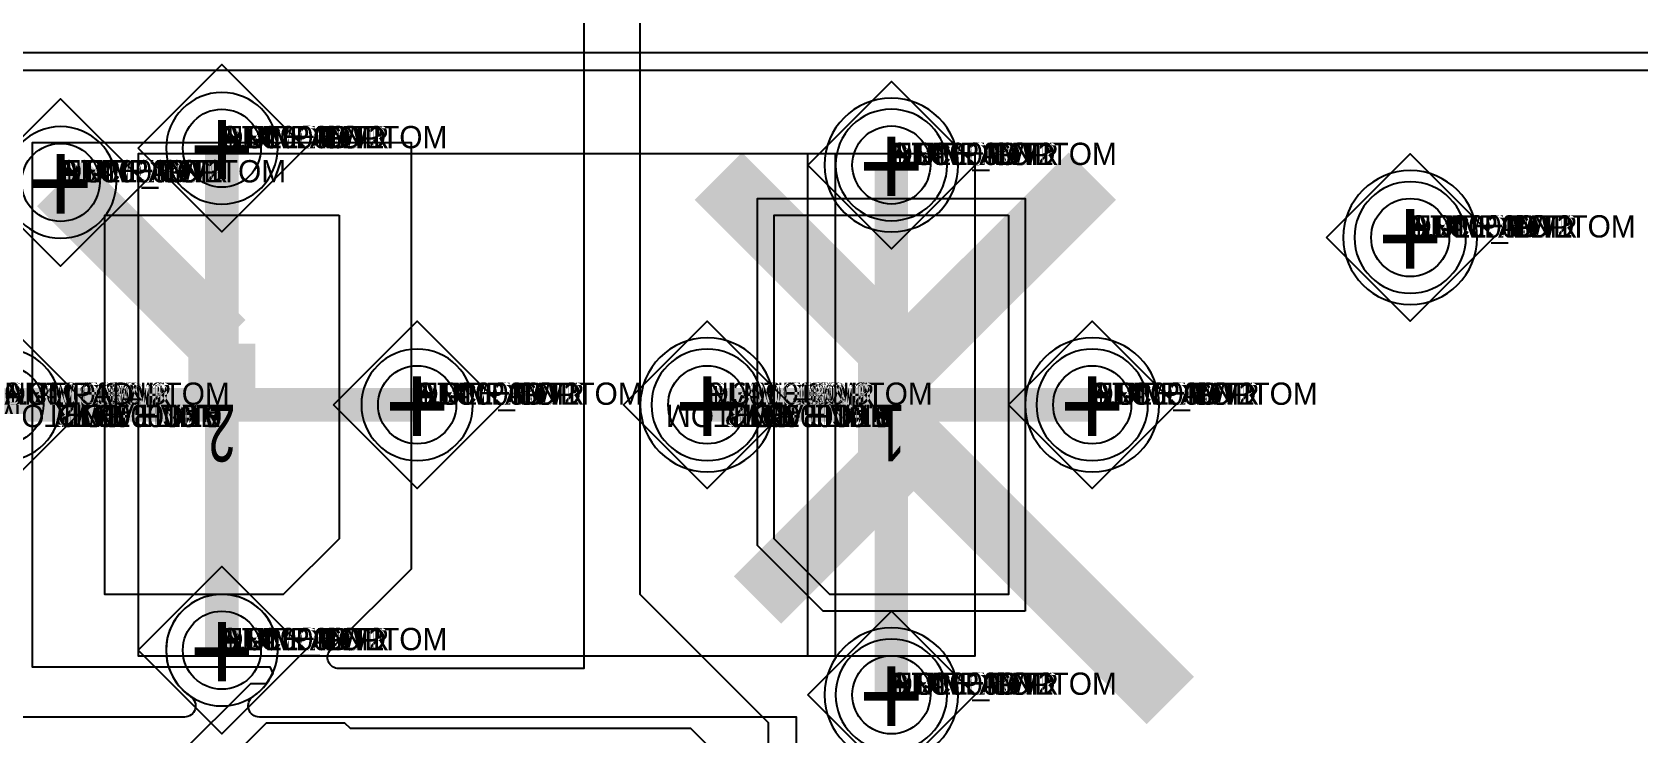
# Model space of a CAD drawing. Extents: x 0 to 323, y 0 to 320.
# Drawn here: x 126.45 to 140.85, y 102.05 to 108.34 of the extents above; entities that cross this region are included whole.
import ezdxf
from ezdxf.enums import TextEntityAlignment as Align

# ---------------------------------------------------------------- set-up
doc = ezdxf.new("R2010")
doc.units = 0
doc.header["$MEASUREMENT"] = 0
doc.layers.get('0').update_dxf_attribs({"linetype": 'CONTINUOUS'})
for name, color, linetype in [('CDN_FIGURES', 7, 'CONTINUOUS'), ('ETCH_BOTTOM', 7, 'CONTINUOUS'), ('ETCH_GND', 3, 'CONTINUOUS'), ('ETCH_INT1', 4, 'CONTINUOUS'), ('ETCH_INT2', 5, 'CONTINUOUS'), ('ETCH_PWR', 6, 'CONTINUOUS'), ('ETCH_TOP', 2, 'CONTINUOUS'), ('MANUFACTURING_NCLEGEND-1-6', 8, 'CONTINUOUS'), ('PACKAGE_GEOMETRY_ASSEMBLY_TOP', 11, 'CONTINUOUS'), ('PACKAGE_GEOMETRY_PIN_NUMBER', 9, 'CONTINUOUS')]:
    doc.layers.add(name, color=color, linetype=linetype)

# ---------------------------------------------------------------- blocks, each defined once
blk = doc.blocks.new('PAD_INFO')
for tag in ['SHAPE_TYPE', 'PAD_HEIGHT', 'PAD_LAYER', 'PAD_TYPE', 'PAD_WIDTH']:
    blk.add_attdef(tag, (0, 0), '', height=0.2)
at = {"flags": 2}
blk.add_attdef('CDN_TYPE', (0, 0), '', height=0.2, dxfattribs=at)
blk = doc.blocks.new('DRILL_INFO')
at = {"flags": 2}
blk.add_attdef('CDN_TYPE', (0, 0), '', height=0.2, dxfattribs=at)
for tag in ['FSHAPE', 'FCHAR', 'DRILL_HEIGHT', 'DIAMETER', 'PLATED', 'DRILL_WIDTH']:
    blk.add_attdef(tag, (0, 0), '', height=0.2)
blk = doc.blocks.new('VIA0700X0300')
at = {"layer": 'ETCH_BOTTOM'}
blk.add_circle((0, 0), 0.35, dxfattribs=at)
at = {"layer": 'ETCH_GND'}
blk.add_circle((0, 0), 0.35, dxfattribs=at)
at = {"layer": 'ETCH_INT1'}
blk.add_circle((0, 0), 0.35, dxfattribs=at)
at = {"layer": 'ETCH_INT2'}
blk.add_circle((0, 0), 0.35, dxfattribs=at)
at = {"layer": 'ETCH_PWR'}
blk.add_circle((0, 0), 0.35, dxfattribs=at)
at = {"layer": 'ETCH_TOP'}
blk.add_circle((0, 0), 0.35, dxfattribs=at)
ref = blk.add_blockref('PAD_INFO', (0, 0))
ref.add_attrib('PAD_LAYER', 'ETCH_TOP', (0, 0), dxfattribs={"height": 0.2})
ref.add_attrib('SHAPE_TYPE', 'NULL', (0, 0), dxfattribs={"height": 0.2})
ref.add_attrib('PAD_TYPE', 'ANTIPAD', (0, 0), dxfattribs={"height": 0.2})
ref.add_attrib('PAD_WIDTH', '0.000000', (0, 0), dxfattribs={"height": 0.2})
ref.add_attrib('PAD_HEIGHT', '0.000000', (0, 0), dxfattribs={"height": 0.2})
ref = blk.add_blockref('PAD_INFO', (0, 0))
ref.add_attrib('PAD_LAYER', 'ETCH_GND', (0, 0), dxfattribs={"height": 0.2})
ref.add_attrib('SHAPE_TYPE', 'NULL', (0, 0), dxfattribs={"height": 0.2})
ref.add_attrib('PAD_TYPE', 'ANTIPAD', (0, 0), dxfattribs={"height": 0.2})
ref.add_attrib('PAD_WIDTH', '0.000000', (0, 0), dxfattribs={"height": 0.2})
ref.add_attrib('PAD_HEIGHT', '0.000000', (0, 0), dxfattribs={"height": 0.2})
ref = blk.add_blockref('PAD_INFO', (0, 0))
ref.add_attrib('PAD_LAYER', 'ETCH_INT1', (0, 0), dxfattribs={"height": 0.2})
ref.add_attrib('SHAPE_TYPE', 'NULL', (0, 0), dxfattribs={"height": 0.2})
ref.add_attrib('PAD_TYPE', 'ANTIPAD', (0, 0), dxfattribs={"height": 0.2})
ref.add_attrib('PAD_WIDTH', '0.000000', (0, 0), dxfattribs={"height": 0.2})
ref.add_attrib('PAD_HEIGHT', '0.000000', (0, 0), dxfattribs={"height": 0.2})
ref = blk.add_blockref('PAD_INFO', (0, 0))
ref.add_attrib('PAD_LAYER', 'ETCH_INT2', (0, 0), dxfattribs={"height": 0.2})
ref.add_attrib('SHAPE_TYPE', 'NULL', (0, 0), dxfattribs={"height": 0.2})
ref.add_attrib('PAD_TYPE', 'ANTIPAD', (0, 0), dxfattribs={"height": 0.2})
ref.add_attrib('PAD_WIDTH', '0.000000', (0, 0), dxfattribs={"height": 0.2})
ref.add_attrib('PAD_HEIGHT', '0.000000', (0, 0), dxfattribs={"height": 0.2})
ref = blk.add_blockref('PAD_INFO', (0, 0))
ref.add_attrib('PAD_LAYER', 'ETCH_PWR', (0, 0), dxfattribs={"height": 0.2})
ref.add_attrib('SHAPE_TYPE', 'NULL', (0, 0), dxfattribs={"height": 0.2})
ref.add_attrib('PAD_TYPE', 'ANTIPAD', (0, 0), dxfattribs={"height": 0.2})
ref.add_attrib('PAD_WIDTH', '0.000000', (0, 0), dxfattribs={"height": 0.2})
ref.add_attrib('PAD_HEIGHT', '0.000000', (0, 0), dxfattribs={"height": 0.2})
ref = blk.add_blockref('PAD_INFO', (0, 0))
ref.add_attrib('PAD_LAYER', 'ETCH_BOTTOM', (0, 0), dxfattribs={"height": 0.2})
ref.add_attrib('SHAPE_TYPE', 'NULL', (0, 0), dxfattribs={"height": 0.2})
ref.add_attrib('PAD_TYPE', 'ANTIPAD', (0, 0), dxfattribs={"height": 0.2})
ref.add_attrib('PAD_WIDTH', '0.000000', (0, 0), dxfattribs={"height": 0.2})
ref.add_attrib('PAD_HEIGHT', '0.000000', (0, 0), dxfattribs={"height": 0.2})
ref = blk.add_blockref('PAD_INFO', (0, 0))
ref.add_attrib('PAD_LAYER', 'ETCH_TOP', (0, 0), dxfattribs={"height": 0.2})
ref.add_attrib('SHAPE_TYPE', 'NULL', (0, 0), dxfattribs={"height": 0.2})
ref.add_attrib('PAD_TYPE', 'THERMAL', (0, 0), dxfattribs={"height": 0.2})
ref.add_attrib('PAD_WIDTH', '0.000000', (0, 0), dxfattribs={"height": 0.2})
ref.add_attrib('PAD_HEIGHT', '0.000000', (0, 0), dxfattribs={"height": 0.2})
ref = blk.add_blockref('PAD_INFO', (0, 0))
ref.add_attrib('PAD_LAYER', 'ETCH_GND', (0, 0), dxfattribs={"height": 0.2})
ref.add_attrib('SHAPE_TYPE', 'NULL', (0, 0), dxfattribs={"height": 0.2})
ref.add_attrib('PAD_TYPE', 'THERMAL', (0, 0), dxfattribs={"height": 0.2})
ref.add_attrib('PAD_WIDTH', '0.000000', (0, 0), dxfattribs={"height": 0.2})
ref.add_attrib('PAD_HEIGHT', '0.000000', (0, 0), dxfattribs={"height": 0.2})
ref = blk.add_blockref('PAD_INFO', (0, 0))
ref.add_attrib('PAD_LAYER', 'ETCH_INT1', (0, 0), dxfattribs={"height": 0.2})
ref.add_attrib('SHAPE_TYPE', 'NULL', (0, 0), dxfattribs={"height": 0.2})
ref.add_attrib('PAD_TYPE', 'THERMAL', (0, 0), dxfattribs={"height": 0.2})
ref.add_attrib('PAD_WIDTH', '0.000000', (0, 0), dxfattribs={"height": 0.2})
ref.add_attrib('PAD_HEIGHT', '0.000000', (0, 0), dxfattribs={"height": 0.2})
ref = blk.add_blockref('PAD_INFO', (0, 0))
ref.add_attrib('PAD_LAYER', 'ETCH_INT2', (0, 0), dxfattribs={"height": 0.2})
ref.add_attrib('SHAPE_TYPE', 'NULL', (0, 0), dxfattribs={"height": 0.2})
ref.add_attrib('PAD_TYPE', 'THERMAL', (0, 0), dxfattribs={"height": 0.2})
ref.add_attrib('PAD_WIDTH', '0.000000', (0, 0), dxfattribs={"height": 0.2})
ref.add_attrib('PAD_HEIGHT', '0.000000', (0, 0), dxfattribs={"height": 0.2})
ref = blk.add_blockref('PAD_INFO', (0, 0))
ref.add_attrib('PAD_LAYER', 'ETCH_PWR', (0, 0), dxfattribs={"height": 0.2})
ref.add_attrib('SHAPE_TYPE', 'NULL', (0, 0), dxfattribs={"height": 0.2})
ref.add_attrib('PAD_TYPE', 'THERMAL', (0, 0), dxfattribs={"height": 0.2})
ref.add_attrib('PAD_WIDTH', '0.000000', (0, 0), dxfattribs={"height": 0.2})
ref.add_attrib('PAD_HEIGHT', '0.000000', (0, 0), dxfattribs={"height": 0.2})
ref = blk.add_blockref('PAD_INFO', (0, 0))
ref.add_attrib('PAD_LAYER', 'ETCH_BOTTOM', (0, 0), dxfattribs={"height": 0.2})
ref.add_attrib('SHAPE_TYPE', 'NULL', (0, 0), dxfattribs={"height": 0.2})
ref.add_attrib('PAD_TYPE', 'THERMAL', (0, 0), dxfattribs={"height": 0.2})
ref.add_attrib('PAD_WIDTH', '0.000000', (0, 0), dxfattribs={"height": 0.2})
ref.add_attrib('PAD_HEIGHT', '0.000000', (0, 0), dxfattribs={"height": 0.2})
ref = blk.add_blockref('PAD_INFO', (0, 0))
ref.add_attrib('PAD_LAYER', 'ETCH_TOP', (0, 0), dxfattribs={"height": 0.2})
ref.add_attrib('SHAPE_TYPE', 'CIRCLE', (0, 0), dxfattribs={"height": 0.2})
ref.add_attrib('PAD_TYPE', 'REGULAR', (0, 0), dxfattribs={"height": 0.2})
ref.add_attrib('PAD_WIDTH', '0.700000', (0, 0), dxfattribs={"height": 0.2})
ref.add_attrib('PAD_HEIGHT', '0.700000', (0, 0), dxfattribs={"height": 0.2})
ref = blk.add_blockref('PAD_INFO', (0, 0))
ref.add_attrib('PAD_LAYER', 'ETCH_GND', (0, 0), dxfattribs={"height": 0.2})
ref.add_attrib('SHAPE_TYPE', 'CIRCLE', (0, 0), dxfattribs={"height": 0.2})
ref.add_attrib('PAD_TYPE', 'REGULAR', (0, 0), dxfattribs={"height": 0.2})
ref.add_attrib('PAD_WIDTH', '0.700000', (0, 0), dxfattribs={"height": 0.2})
ref.add_attrib('PAD_HEIGHT', '0.700000', (0, 0), dxfattribs={"height": 0.2})
ref = blk.add_blockref('PAD_INFO', (0, 0))
ref.add_attrib('PAD_LAYER', 'ETCH_INT1', (0, 0), dxfattribs={"height": 0.2})
ref.add_attrib('SHAPE_TYPE', 'CIRCLE', (0, 0), dxfattribs={"height": 0.2})
ref.add_attrib('PAD_TYPE', 'REGULAR', (0, 0), dxfattribs={"height": 0.2})
ref.add_attrib('PAD_WIDTH', '0.700000', (0, 0), dxfattribs={"height": 0.2})
ref.add_attrib('PAD_HEIGHT', '0.700000', (0, 0), dxfattribs={"height": 0.2})
ref = blk.add_blockref('PAD_INFO', (0, 0))
ref.add_attrib('PAD_LAYER', 'ETCH_INT2', (0, 0), dxfattribs={"height": 0.2})
ref.add_attrib('SHAPE_TYPE', 'CIRCLE', (0, 0), dxfattribs={"height": 0.2})
ref.add_attrib('PAD_TYPE', 'REGULAR', (0, 0), dxfattribs={"height": 0.2})
ref.add_attrib('PAD_WIDTH', '0.700000', (0, 0), dxfattribs={"height": 0.2})
ref.add_attrib('PAD_HEIGHT', '0.700000', (0, 0), dxfattribs={"height": 0.2})
ref = blk.add_blockref('PAD_INFO', (0, 0))
ref.add_attrib('PAD_LAYER', 'ETCH_PWR', (0, 0), dxfattribs={"height": 0.2})
ref.add_attrib('SHAPE_TYPE', 'CIRCLE', (0, 0), dxfattribs={"height": 0.2})
ref.add_attrib('PAD_TYPE', 'REGULAR', (0, 0), dxfattribs={"height": 0.2})
ref.add_attrib('PAD_WIDTH', '0.700000', (0, 0), dxfattribs={"height": 0.2})
ref.add_attrib('PAD_HEIGHT', '0.700000', (0, 0), dxfattribs={"height": 0.2})
ref = blk.add_blockref('PAD_INFO', (0, 0))
ref.add_attrib('PAD_LAYER', 'ETCH_BOTTOM', (0, 0), dxfattribs={"height": 0.2})
ref.add_attrib('SHAPE_TYPE', 'CIRCLE', (0, 0), dxfattribs={"height": 0.2})
ref.add_attrib('PAD_TYPE', 'REGULAR', (0, 0), dxfattribs={"height": 0.2})
ref.add_attrib('PAD_WIDTH', '0.700000', (0, 0), dxfattribs={"height": 0.2})
ref.add_attrib('PAD_HEIGHT', '0.700000', (0, 0), dxfattribs={"height": 0.2})
ref = blk.add_blockref('DRILL_INFO', (0, 0))
ref.add_attrib('DIAMETER', '0.300000', (0, 0), dxfattribs={"height": 0.2})
ref.add_attrib('PLATED', 'PLATED', (0, 0), dxfattribs={"height": 0.2})
ref.add_attrib('FSHAPE', 'DIAMOND', (0, 0), dxfattribs={"height": 0.2})
ref.add_attrib('FCHAR', '+', (0, 0), dxfattribs={"height": 0.2})
ref.add_attrib('DRILL_WIDTH', '1.500000', (0, 0), dxfattribs={"height": 0.2})
ref.add_attrib('DRILL_HEIGHT', '1.500000', (0, 0), dxfattribs={"height": 0.2})
for tag in ['CDN_TYPE', 'PIN']:
    blk.add_attdef(tag, (0, 0), '', height=0.2)
at = {"flags": 2}
for tag in ['PSTKNAME', 'BBV']:
    blk.add_attdef(tag, (0, 0), '', height=0.2, dxfattribs=at)
blk = doc.blocks.new('FIGURE_DIAMOND')
at = {"layer": 'CDN_FIGURES'}
blk.add_lwpolyline([(-0.5, 0), (0, 0.5), (0.5, 0), (0, -0.5)], close=True, dxfattribs=at)
blk = doc.blocks.new('RC2100X3400TS_C1')
at = {"layer": 'ETCH_TOP'}
blk.add_lwpolyline([(-1.05, -1.7), (-1.05, 1.2), (-0.55, 1.7), (1.05, 1.7), (1.05, -1.7)], close=True, dxfattribs=at)
ref = blk.add_blockref('PAD_INFO', (0, 0))
ref.add_attrib('PAD_LAYER', 'ETCH_TOP', (0, 0), dxfattribs={"height": 0.2})
ref.add_attrib('SHAPE_TYPE', 'NULL', (0, 0), dxfattribs={"height": 0.2})
ref.add_attrib('PAD_TYPE', 'ANTIPAD', (0, 0), dxfattribs={"height": 0.2})
ref.add_attrib('PAD_WIDTH', '0.000000', (0, 0), dxfattribs={"height": 0.2})
ref.add_attrib('PAD_HEIGHT', '0.000000', (0, 0), dxfattribs={"height": 0.2})
ref = blk.add_blockref('PAD_INFO', (0, 0))
ref.add_attrib('PAD_LAYER', 'ETCH_GND', (0, 0), dxfattribs={"height": 0.2})
ref.add_attrib('SHAPE_TYPE', 'NULL', (0, 0), dxfattribs={"height": 0.2})
ref.add_attrib('PAD_TYPE', 'ANTIPAD', (0, 0), dxfattribs={"height": 0.2})
ref.add_attrib('PAD_WIDTH', '0.000000', (0, 0), dxfattribs={"height": 0.2})
ref.add_attrib('PAD_HEIGHT', '0.000000', (0, 0), dxfattribs={"height": 0.2})
ref = blk.add_blockref('PAD_INFO', (0, 0))
ref.add_attrib('PAD_LAYER', 'ETCH_INT1', (0, 0), dxfattribs={"height": 0.2})
ref.add_attrib('SHAPE_TYPE', 'NULL', (0, 0), dxfattribs={"height": 0.2})
ref.add_attrib('PAD_TYPE', 'ANTIPAD', (0, 0), dxfattribs={"height": 0.2})
ref.add_attrib('PAD_WIDTH', '0.000000', (0, 0), dxfattribs={"height": 0.2})
ref.add_attrib('PAD_HEIGHT', '0.000000', (0, 0), dxfattribs={"height": 0.2})
ref = blk.add_blockref('PAD_INFO', (0, 0))
ref.add_attrib('PAD_LAYER', 'ETCH_INT2', (0, 0), dxfattribs={"height": 0.2})
ref.add_attrib('SHAPE_TYPE', 'NULL', (0, 0), dxfattribs={"height": 0.2})
ref.add_attrib('PAD_TYPE', 'ANTIPAD', (0, 0), dxfattribs={"height": 0.2})
ref.add_attrib('PAD_WIDTH', '0.000000', (0, 0), dxfattribs={"height": 0.2})
ref.add_attrib('PAD_HEIGHT', '0.000000', (0, 0), dxfattribs={"height": 0.2})
ref = blk.add_blockref('PAD_INFO', (0, 0))
ref.add_attrib('PAD_LAYER', 'ETCH_PWR', (0, 0), dxfattribs={"height": 0.2})
ref.add_attrib('SHAPE_TYPE', 'NULL', (0, 0), dxfattribs={"height": 0.2})
ref.add_attrib('PAD_TYPE', 'ANTIPAD', (0, 0), dxfattribs={"height": 0.2})
ref.add_attrib('PAD_WIDTH', '0.000000', (0, 0), dxfattribs={"height": 0.2})
ref.add_attrib('PAD_HEIGHT', '0.000000', (0, 0), dxfattribs={"height": 0.2})
ref = blk.add_blockref('PAD_INFO', (0, 0))
ref.add_attrib('PAD_LAYER', 'ETCH_BOTTOM', (0, 0), dxfattribs={"height": 0.2})
ref.add_attrib('SHAPE_TYPE', 'NULL', (0, 0), dxfattribs={"height": 0.2})
ref.add_attrib('PAD_TYPE', 'ANTIPAD', (0, 0), dxfattribs={"height": 0.2})
ref.add_attrib('PAD_WIDTH', '0.000000', (0, 0), dxfattribs={"height": 0.2})
ref.add_attrib('PAD_HEIGHT', '0.000000', (0, 0), dxfattribs={"height": 0.2})
ref = blk.add_blockref('PAD_INFO', (0, 0))
ref.add_attrib('PAD_LAYER', 'ETCH_TOP', (0, 0), dxfattribs={"height": 0.2})
ref.add_attrib('SHAPE_TYPE', 'NULL', (0, 0), dxfattribs={"height": 0.2})
ref.add_attrib('PAD_TYPE', 'THERMAL', (0, 0), dxfattribs={"height": 0.2})
ref.add_attrib('PAD_WIDTH', '0.000000', (0, 0), dxfattribs={"height": 0.2})
ref.add_attrib('PAD_HEIGHT', '0.000000', (0, 0), dxfattribs={"height": 0.2})
ref = blk.add_blockref('PAD_INFO', (0, 0))
ref.add_attrib('PAD_LAYER', 'ETCH_GND', (0, 0), dxfattribs={"height": 0.2})
ref.add_attrib('SHAPE_TYPE', 'NULL', (0, 0), dxfattribs={"height": 0.2})
ref.add_attrib('PAD_TYPE', 'THERMAL', (0, 0), dxfattribs={"height": 0.2})
ref.add_attrib('PAD_WIDTH', '0.000000', (0, 0), dxfattribs={"height": 0.2})
ref.add_attrib('PAD_HEIGHT', '0.000000', (0, 0), dxfattribs={"height": 0.2})
ref = blk.add_blockref('PAD_INFO', (0, 0))
ref.add_attrib('PAD_LAYER', 'ETCH_INT1', (0, 0), dxfattribs={"height": 0.2})
ref.add_attrib('SHAPE_TYPE', 'NULL', (0, 0), dxfattribs={"height": 0.2})
ref.add_attrib('PAD_TYPE', 'THERMAL', (0, 0), dxfattribs={"height": 0.2})
ref.add_attrib('PAD_WIDTH', '0.000000', (0, 0), dxfattribs={"height": 0.2})
ref.add_attrib('PAD_HEIGHT', '0.000000', (0, 0), dxfattribs={"height": 0.2})
ref = blk.add_blockref('PAD_INFO', (0, 0))
ref.add_attrib('PAD_LAYER', 'ETCH_INT2', (0, 0), dxfattribs={"height": 0.2})
ref.add_attrib('SHAPE_TYPE', 'NULL', (0, 0), dxfattribs={"height": 0.2})
ref.add_attrib('PAD_TYPE', 'THERMAL', (0, 0), dxfattribs={"height": 0.2})
ref.add_attrib('PAD_WIDTH', '0.000000', (0, 0), dxfattribs={"height": 0.2})
ref.add_attrib('PAD_HEIGHT', '0.000000', (0, 0), dxfattribs={"height": 0.2})
ref = blk.add_blockref('PAD_INFO', (0, 0))
ref.add_attrib('PAD_LAYER', 'ETCH_PWR', (0, 0), dxfattribs={"height": 0.2})
ref.add_attrib('SHAPE_TYPE', 'NULL', (0, 0), dxfattribs={"height": 0.2})
ref.add_attrib('PAD_TYPE', 'THERMAL', (0, 0), dxfattribs={"height": 0.2})
ref.add_attrib('PAD_WIDTH', '0.000000', (0, 0), dxfattribs={"height": 0.2})
ref.add_attrib('PAD_HEIGHT', '0.000000', (0, 0), dxfattribs={"height": 0.2})
ref = blk.add_blockref('PAD_INFO', (0, 0))
ref.add_attrib('PAD_LAYER', 'ETCH_BOTTOM', (0, 0), dxfattribs={"height": 0.2})
ref.add_attrib('SHAPE_TYPE', 'NULL', (0, 0), dxfattribs={"height": 0.2})
ref.add_attrib('PAD_TYPE', 'THERMAL', (0, 0), dxfattribs={"height": 0.2})
ref.add_attrib('PAD_WIDTH', '0.000000', (0, 0), dxfattribs={"height": 0.2})
ref.add_attrib('PAD_HEIGHT', '0.000000', (0, 0), dxfattribs={"height": 0.2})
ref = blk.add_blockref('PAD_INFO', (0, 0))
ref.add_attrib('PAD_LAYER', 'ETCH_TOP', (0, 0), dxfattribs={"height": 0.2})
ref.add_attrib('SHAPE_TYPE', 'SHAPE', (0, 0), dxfattribs={"height": 0.2})
ref.add_attrib('PAD_TYPE', 'REGULAR', (0, 0), dxfattribs={"height": 0.2})
ref.add_attrib('PAD_WIDTH', '2.100000', (0, 0), dxfattribs={"height": 0.2})
ref.add_attrib('PAD_HEIGHT', '3.400000', (0, 0), dxfattribs={"height": 0.2})
ref = blk.add_blockref('PAD_INFO', (0, 0))
ref.add_attrib('PAD_LAYER', 'ETCH_GND', (0, 0), dxfattribs={"height": 0.2})
ref.add_attrib('SHAPE_TYPE', 'NULL', (0, 0), dxfattribs={"height": 0.2})
ref.add_attrib('PAD_TYPE', 'REGULAR', (0, 0), dxfattribs={"height": 0.2})
ref.add_attrib('PAD_WIDTH', '0.000000', (0, 0), dxfattribs={"height": 0.2})
ref.add_attrib('PAD_HEIGHT', '0.000000', (0, 0), dxfattribs={"height": 0.2})
ref = blk.add_blockref('PAD_INFO', (0, 0))
ref.add_attrib('PAD_LAYER', 'ETCH_INT1', (0, 0), dxfattribs={"height": 0.2})
ref.add_attrib('SHAPE_TYPE', 'NULL', (0, 0), dxfattribs={"height": 0.2})
ref.add_attrib('PAD_TYPE', 'REGULAR', (0, 0), dxfattribs={"height": 0.2})
ref.add_attrib('PAD_WIDTH', '0.000000', (0, 0), dxfattribs={"height": 0.2})
ref.add_attrib('PAD_HEIGHT', '0.000000', (0, 0), dxfattribs={"height": 0.2})
ref = blk.add_blockref('PAD_INFO', (0, 0))
ref.add_attrib('PAD_LAYER', 'ETCH_INT2', (0, 0), dxfattribs={"height": 0.2})
ref.add_attrib('SHAPE_TYPE', 'NULL', (0, 0), dxfattribs={"height": 0.2})
ref.add_attrib('PAD_TYPE', 'REGULAR', (0, 0), dxfattribs={"height": 0.2})
ref.add_attrib('PAD_WIDTH', '0.000000', (0, 0), dxfattribs={"height": 0.2})
ref.add_attrib('PAD_HEIGHT', '0.000000', (0, 0), dxfattribs={"height": 0.2})
ref = blk.add_blockref('PAD_INFO', (0, 0))
ref.add_attrib('PAD_LAYER', 'ETCH_PWR', (0, 0), dxfattribs={"height": 0.2})
ref.add_attrib('SHAPE_TYPE', 'NULL', (0, 0), dxfattribs={"height": 0.2})
ref.add_attrib('PAD_TYPE', 'REGULAR', (0, 0), dxfattribs={"height": 0.2})
ref.add_attrib('PAD_WIDTH', '0.000000', (0, 0), dxfattribs={"height": 0.2})
ref.add_attrib('PAD_HEIGHT', '0.000000', (0, 0), dxfattribs={"height": 0.2})
ref = blk.add_blockref('PAD_INFO', (0, 0))
ref.add_attrib('PAD_LAYER', 'ETCH_BOTTOM', (0, 0), dxfattribs={"height": 0.2})
ref.add_attrib('SHAPE_TYPE', 'NULL', (0, 0), dxfattribs={"height": 0.2})
ref.add_attrib('PAD_TYPE', 'REGULAR', (0, 0), dxfattribs={"height": 0.2})
ref.add_attrib('PAD_WIDTH', '0.000000', (0, 0), dxfattribs={"height": 0.2})
ref.add_attrib('PAD_HEIGHT', '0.000000', (0, 0), dxfattribs={"height": 0.2})
ref = blk.add_blockref('DRILL_INFO', (0, 0))
ref.add_attrib('DIAMETER', '0.000000', (0, 0), dxfattribs={"height": 0.2})
ref.add_attrib('PLATED', 'PLATED', (0, 0), dxfattribs={"height": 0.2})
ref.add_attrib('FSHAPE', 'NULL', (0, 0), dxfattribs={"height": 0.2})
ref.add_attrib('DRILL_WIDTH', '0.000000', (0, 0), dxfattribs={"height": 0.2})
ref.add_attrib('DRILL_HEIGHT', '0.000000', (0, 0), dxfattribs={"height": 0.2})
for tag in ['CDN_TYPE', 'PIN']:
    blk.add_attdef(tag, (0, 0), '', height=0.2)
at = {"flags": 2}
for tag in ['PSTKNAME', 'BBV']:
    blk.add_attdef(tag, (0, 0), '', height=0.2, dxfattribs=at)
blk = doc.blocks.new('RC2100X3400TS_C')
at = {"layer": 'ETCH_TOP'}
blk.add_lwpolyline([(-1.05, -1.7), (-1.05, 1.7), (0.55, 1.7), (1.05, 1.2), (1.05, -1.7)], close=True, dxfattribs=at)
ref = blk.add_blockref('PAD_INFO', (0, 0))
ref.add_attrib('PAD_LAYER', 'ETCH_TOP', (0, 0), dxfattribs={"height": 0.2})
ref.add_attrib('SHAPE_TYPE', 'NULL', (0, 0), dxfattribs={"height": 0.2})
ref.add_attrib('PAD_TYPE', 'ANTIPAD', (0, 0), dxfattribs={"height": 0.2})
ref.add_attrib('PAD_WIDTH', '0.000000', (0, 0), dxfattribs={"height": 0.2})
ref.add_attrib('PAD_HEIGHT', '0.000000', (0, 0), dxfattribs={"height": 0.2})
ref = blk.add_blockref('PAD_INFO', (0, 0))
ref.add_attrib('PAD_LAYER', 'ETCH_GND', (0, 0), dxfattribs={"height": 0.2})
ref.add_attrib('SHAPE_TYPE', 'NULL', (0, 0), dxfattribs={"height": 0.2})
ref.add_attrib('PAD_TYPE', 'ANTIPAD', (0, 0), dxfattribs={"height": 0.2})
ref.add_attrib('PAD_WIDTH', '0.000000', (0, 0), dxfattribs={"height": 0.2})
ref.add_attrib('PAD_HEIGHT', '0.000000', (0, 0), dxfattribs={"height": 0.2})
ref = blk.add_blockref('PAD_INFO', (0, 0))
ref.add_attrib('PAD_LAYER', 'ETCH_INT1', (0, 0), dxfattribs={"height": 0.2})
ref.add_attrib('SHAPE_TYPE', 'NULL', (0, 0), dxfattribs={"height": 0.2})
ref.add_attrib('PAD_TYPE', 'ANTIPAD', (0, 0), dxfattribs={"height": 0.2})
ref.add_attrib('PAD_WIDTH', '0.000000', (0, 0), dxfattribs={"height": 0.2})
ref.add_attrib('PAD_HEIGHT', '0.000000', (0, 0), dxfattribs={"height": 0.2})
ref = blk.add_blockref('PAD_INFO', (0, 0))
ref.add_attrib('PAD_LAYER', 'ETCH_INT2', (0, 0), dxfattribs={"height": 0.2})
ref.add_attrib('SHAPE_TYPE', 'NULL', (0, 0), dxfattribs={"height": 0.2})
ref.add_attrib('PAD_TYPE', 'ANTIPAD', (0, 0), dxfattribs={"height": 0.2})
ref.add_attrib('PAD_WIDTH', '0.000000', (0, 0), dxfattribs={"height": 0.2})
ref.add_attrib('PAD_HEIGHT', '0.000000', (0, 0), dxfattribs={"height": 0.2})
ref = blk.add_blockref('PAD_INFO', (0, 0))
ref.add_attrib('PAD_LAYER', 'ETCH_PWR', (0, 0), dxfattribs={"height": 0.2})
ref.add_attrib('SHAPE_TYPE', 'NULL', (0, 0), dxfattribs={"height": 0.2})
ref.add_attrib('PAD_TYPE', 'ANTIPAD', (0, 0), dxfattribs={"height": 0.2})
ref.add_attrib('PAD_WIDTH', '0.000000', (0, 0), dxfattribs={"height": 0.2})
ref.add_attrib('PAD_HEIGHT', '0.000000', (0, 0), dxfattribs={"height": 0.2})
ref = blk.add_blockref('PAD_INFO', (0, 0))
ref.add_attrib('PAD_LAYER', 'ETCH_BOTTOM', (0, 0), dxfattribs={"height": 0.2})
ref.add_attrib('SHAPE_TYPE', 'NULL', (0, 0), dxfattribs={"height": 0.2})
ref.add_attrib('PAD_TYPE', 'ANTIPAD', (0, 0), dxfattribs={"height": 0.2})
ref.add_attrib('PAD_WIDTH', '0.000000', (0, 0), dxfattribs={"height": 0.2})
ref.add_attrib('PAD_HEIGHT', '0.000000', (0, 0), dxfattribs={"height": 0.2})
ref = blk.add_blockref('PAD_INFO', (0, 0))
ref.add_attrib('PAD_LAYER', 'ETCH_TOP', (0, 0), dxfattribs={"height": 0.2})
ref.add_attrib('SHAPE_TYPE', 'NULL', (0, 0), dxfattribs={"height": 0.2})
ref.add_attrib('PAD_TYPE', 'THERMAL', (0, 0), dxfattribs={"height": 0.2})
ref.add_attrib('PAD_WIDTH', '0.000000', (0, 0), dxfattribs={"height": 0.2})
ref.add_attrib('PAD_HEIGHT', '0.000000', (0, 0), dxfattribs={"height": 0.2})
ref = blk.add_blockref('PAD_INFO', (0, 0))
ref.add_attrib('PAD_LAYER', 'ETCH_GND', (0, 0), dxfattribs={"height": 0.2})
ref.add_attrib('SHAPE_TYPE', 'NULL', (0, 0), dxfattribs={"height": 0.2})
ref.add_attrib('PAD_TYPE', 'THERMAL', (0, 0), dxfattribs={"height": 0.2})
ref.add_attrib('PAD_WIDTH', '0.000000', (0, 0), dxfattribs={"height": 0.2})
ref.add_attrib('PAD_HEIGHT', '0.000000', (0, 0), dxfattribs={"height": 0.2})
ref = blk.add_blockref('PAD_INFO', (0, 0))
ref.add_attrib('PAD_LAYER', 'ETCH_INT1', (0, 0), dxfattribs={"height": 0.2})
ref.add_attrib('SHAPE_TYPE', 'NULL', (0, 0), dxfattribs={"height": 0.2})
ref.add_attrib('PAD_TYPE', 'THERMAL', (0, 0), dxfattribs={"height": 0.2})
ref.add_attrib('PAD_WIDTH', '0.000000', (0, 0), dxfattribs={"height": 0.2})
ref.add_attrib('PAD_HEIGHT', '0.000000', (0, 0), dxfattribs={"height": 0.2})
ref = blk.add_blockref('PAD_INFO', (0, 0))
ref.add_attrib('PAD_LAYER', 'ETCH_INT2', (0, 0), dxfattribs={"height": 0.2})
ref.add_attrib('SHAPE_TYPE', 'NULL', (0, 0), dxfattribs={"height": 0.2})
ref.add_attrib('PAD_TYPE', 'THERMAL', (0, 0), dxfattribs={"height": 0.2})
ref.add_attrib('PAD_WIDTH', '0.000000', (0, 0), dxfattribs={"height": 0.2})
ref.add_attrib('PAD_HEIGHT', '0.000000', (0, 0), dxfattribs={"height": 0.2})
ref = blk.add_blockref('PAD_INFO', (0, 0))
ref.add_attrib('PAD_LAYER', 'ETCH_PWR', (0, 0), dxfattribs={"height": 0.2})
ref.add_attrib('SHAPE_TYPE', 'NULL', (0, 0), dxfattribs={"height": 0.2})
ref.add_attrib('PAD_TYPE', 'THERMAL', (0, 0), dxfattribs={"height": 0.2})
ref.add_attrib('PAD_WIDTH', '0.000000', (0, 0), dxfattribs={"height": 0.2})
ref.add_attrib('PAD_HEIGHT', '0.000000', (0, 0), dxfattribs={"height": 0.2})
ref = blk.add_blockref('PAD_INFO', (0, 0))
ref.add_attrib('PAD_LAYER', 'ETCH_BOTTOM', (0, 0), dxfattribs={"height": 0.2})
ref.add_attrib('SHAPE_TYPE', 'NULL', (0, 0), dxfattribs={"height": 0.2})
ref.add_attrib('PAD_TYPE', 'THERMAL', (0, 0), dxfattribs={"height": 0.2})
ref.add_attrib('PAD_WIDTH', '0.000000', (0, 0), dxfattribs={"height": 0.2})
ref.add_attrib('PAD_HEIGHT', '0.000000', (0, 0), dxfattribs={"height": 0.2})
ref = blk.add_blockref('PAD_INFO', (0, 0))
ref.add_attrib('PAD_LAYER', 'ETCH_TOP', (0, 0), dxfattribs={"height": 0.2})
ref.add_attrib('SHAPE_TYPE', 'SHAPE', (0, 0), dxfattribs={"height": 0.2})
ref.add_attrib('PAD_TYPE', 'REGULAR', (0, 0), dxfattribs={"height": 0.2})
ref.add_attrib('PAD_WIDTH', '2.100000', (0, 0), dxfattribs={"height": 0.2})
ref.add_attrib('PAD_HEIGHT', '3.400000', (0, 0), dxfattribs={"height": 0.2})
ref = blk.add_blockref('PAD_INFO', (0, 0))
ref.add_attrib('PAD_LAYER', 'ETCH_GND', (0, 0), dxfattribs={"height": 0.2})
ref.add_attrib('SHAPE_TYPE', 'NULL', (0, 0), dxfattribs={"height": 0.2})
ref.add_attrib('PAD_TYPE', 'REGULAR', (0, 0), dxfattribs={"height": 0.2})
ref.add_attrib('PAD_WIDTH', '0.000000', (0, 0), dxfattribs={"height": 0.2})
ref.add_attrib('PAD_HEIGHT', '0.000000', (0, 0), dxfattribs={"height": 0.2})
ref = blk.add_blockref('PAD_INFO', (0, 0))
ref.add_attrib('PAD_LAYER', 'ETCH_INT1', (0, 0), dxfattribs={"height": 0.2})
ref.add_attrib('SHAPE_TYPE', 'NULL', (0, 0), dxfattribs={"height": 0.2})
ref.add_attrib('PAD_TYPE', 'REGULAR', (0, 0), dxfattribs={"height": 0.2})
ref.add_attrib('PAD_WIDTH', '0.000000', (0, 0), dxfattribs={"height": 0.2})
ref.add_attrib('PAD_HEIGHT', '0.000000', (0, 0), dxfattribs={"height": 0.2})
ref = blk.add_blockref('PAD_INFO', (0, 0))
ref.add_attrib('PAD_LAYER', 'ETCH_INT2', (0, 0), dxfattribs={"height": 0.2})
ref.add_attrib('SHAPE_TYPE', 'NULL', (0, 0), dxfattribs={"height": 0.2})
ref.add_attrib('PAD_TYPE', 'REGULAR', (0, 0), dxfattribs={"height": 0.2})
ref.add_attrib('PAD_WIDTH', '0.000000', (0, 0), dxfattribs={"height": 0.2})
ref.add_attrib('PAD_HEIGHT', '0.000000', (0, 0), dxfattribs={"height": 0.2})
ref = blk.add_blockref('PAD_INFO', (0, 0))
ref.add_attrib('PAD_LAYER', 'ETCH_PWR', (0, 0), dxfattribs={"height": 0.2})
ref.add_attrib('SHAPE_TYPE', 'NULL', (0, 0), dxfattribs={"height": 0.2})
ref.add_attrib('PAD_TYPE', 'REGULAR', (0, 0), dxfattribs={"height": 0.2})
ref.add_attrib('PAD_WIDTH', '0.000000', (0, 0), dxfattribs={"height": 0.2})
ref.add_attrib('PAD_HEIGHT', '0.000000', (0, 0), dxfattribs={"height": 0.2})
ref = blk.add_blockref('PAD_INFO', (0, 0))
ref.add_attrib('PAD_LAYER', 'ETCH_BOTTOM', (0, 0), dxfattribs={"height": 0.2})
ref.add_attrib('SHAPE_TYPE', 'NULL', (0, 0), dxfattribs={"height": 0.2})
ref.add_attrib('PAD_TYPE', 'REGULAR', (0, 0), dxfattribs={"height": 0.2})
ref.add_attrib('PAD_WIDTH', '0.000000', (0, 0), dxfattribs={"height": 0.2})
ref.add_attrib('PAD_HEIGHT', '0.000000', (0, 0), dxfattribs={"height": 0.2})
ref = blk.add_blockref('DRILL_INFO', (0, 0))
ref.add_attrib('DIAMETER', '0.000000', (0, 0), dxfattribs={"height": 0.2})
ref.add_attrib('PLATED', 'PLATED', (0, 0), dxfattribs={"height": 0.2})
ref.add_attrib('FSHAPE', 'NULL', (0, 0), dxfattribs={"height": 0.2})
ref.add_attrib('DRILL_WIDTH', '0.000000', (0, 0), dxfattribs={"height": 0.2})
ref.add_attrib('DRILL_HEIGHT', '0.000000', (0, 0), dxfattribs={"height": 0.2})
for tag in ['CDN_TYPE', 'PIN']:
    blk.add_attdef(tag, (0, 0), '', height=0.2)
at = {"flags": 2}
for tag in ['PSTKNAME', 'BBV']:
    blk.add_attdef(tag, (0, 0), '', height=0.2, dxfattribs=at)
blk = doc.blocks.new('F154')
at = {"layer": 'PACKAGE_GEOMETRY_ASSEMBLY_TOP'}
blk.add_lwpolyline([(-0.75, -2.25), (6.75, -2.25), (6.75, 2.25), (-0.75, 2.25)], close=True, dxfattribs=at)
for points in [[(0.5, 2.25), (0.5, -2.25)], [(0.75, 2.25), (0.75, -2.25)]]:
    blk.add_lwpolyline(points, dxfattribs=at)
at = {"layer": 'ETCH_TOP'}
ref = blk.add_blockref('RC2100X3400TS_C', (0, 0), dxfattribs=at)
ref.add_attrib('CDN_TYPE', 'PIN', (0, 0), dxfattribs={"height": 0.2})
ref.add_attrib('PIN', '1', (0, 0), dxfattribs={"height": 0.2})
ref = blk.add_blockref('RC2100X3400TS_C1', (6, 0), dxfattribs=at)
ref.add_attrib('CDN_TYPE', 'PIN', (0, 0), dxfattribs={"height": 0.2})
ref.add_attrib('PIN', '2', (0, 0), dxfattribs={"height": 0.2})
at = {"flags": 2}
for tag in ['SYMBOL_TYPE', 'CDN_TYPE', 'REFDES']:
    blk.add_attdef(tag, (0, 0), '', height=0.2, dxfattribs=at)

msp = doc.modelspace()

# ---------------------------------------------------------------- linework, layer by layer
at = {"layer": 'ETCH_BOTTOM'}
for points in [[(134.15, 107.75, 1), (134.15, 106.55, 1)], [(138.8, 107.1, 1), (138.8, 105.9, 1)], [(132.5, 105.6, 1), (132.5, 104.4, 1)], [(135.95, 105.6, 1), (135.95, 104.4, 1)], [(134.15, 103, 1), (134.15, 101.8, 1)]]:
    msp.add_lwpolyline(points, format="xyb", close=True, dxfattribs=at)
at = {"layer": 'ETCH_GND'}
for points in [[(134.65, 107.15, 1), (133.65, 107.15, 1)], [(139.3, 106.5, 1), (138.3, 106.5, 1)], [(133, 105, 1), (132, 105, 1)], [(136.45, 105, 1), (135.45, 105, 1)], [(134.65, 102.4, 1), (133.65, 102.4, 1)]]:
    msp.add_lwpolyline(points, format="xyb", close=True, dxfattribs=at)
at = {"layer": 'ETCH_INT1'}
for points in [[(111.201, 108.159), (157.628, 108.159, -0.058304), (157.688, 108.151), (157.694, 108.15), (158.606, 108.15), (158.612, 108.151, -0.058304), (158.672, 108.159), (166.208, 108.159), (166.208, 78.066), (166.916, 77.359), (167.059, 77.359), (167.059, 70.672)], [(111.201, 108), (157.628, 108, -0.575908), (157.716, 107.848, 1.724017), (158.584, 107.848, -0.575908), (158.672, 108), (166.05, 108), (166.05, 78), (166.85, 77.2), (166.9, 77.2), (166.9, 70.791)], [(126.1, 96.95), (128.538, 96.95), (129.888, 95.6), (133.2, 95.6), (133.2, 95.7), (133.3, 95.8), (133.3, 102.2), (128.487, 102.2, -0.739728), (128.43, 102.385, 3.269726), (127.87, 102.385, -0.739728), (127.814, 102.2), (121.874, 102.2, -0.496551)]]:
    msp.add_lwpolyline(points, format="xyb", dxfattribs=at)
for points in [[(128.65, 107.3, 1), (127.65, 107.3, 1)], [(134.65, 107.15, 1), (133.65, 107.15, 1)], [(127.205, 106.994, 1), (126.205, 106.994, 1)], [(139.3, 106.5, 1), (138.3, 106.5, 1)], [(126.7, 105, 1), (125.7, 105, 1)], [(130.4, 105, 1), (129.4, 105, 1)], [(133, 105, 1), (132, 105, 1)], [(136.45, 105, 1), (135.45, 105, 1)], [(134.65, 102.4, 1), (133.65, 102.4, 1)]]:
    msp.add_lwpolyline(points, format="xyb", close=True, dxfattribs=at)
at = {"layer": 'ETCH_INT2'}
for points in [[(134.65, 107.15, 1), (133.65, 107.15, 1)], [(139.3, 106.5, 1), (138.3, 106.5, 1)], [(133, 105, 1), (132, 105, 1)], [(136.45, 105, 1), (135.45, 105, 1)], [(134.65, 102.4, 1), (133.65, 102.4, 1)]]:
    msp.add_lwpolyline(points, format="xyb", close=True, dxfattribs=at)
at = {"layer": 'ETCH_PWR'}
for points in [[(128.65, 107.3, 1), (127.65, 107.3, 1)], [(134.65, 107.15, 1), (133.65, 107.15, 1)], [(127.205, 106.994, 1), (126.205, 106.994, 1)], [(139.3, 106.5, 1), (138.3, 106.5, 1)], [(126.7, 105, 1), (125.7, 105, 1)], [(130.4, 105, 1), (129.4, 105, 1)], [(133, 105, 1), (132, 105, 1)], [(136.45, 105, 1), (135.45, 105, 1)], [(128.65, 102.8, 1), (127.65, 102.8, 1)], [(134.65, 102.4, 1), (133.65, 102.4, 1)]]:
    msp.add_lwpolyline(points, format="xyb", close=True, dxfattribs=at)
at = {"layer": 'ETCH_TOP'}
for points, format in [([(84.096, 117.644), (130.599, 117.644), (131.395, 116.848), (131.395, 102.635), (129.199, 102.635, -0.668179), (129.127, 102.808), (129.85, 103.531), (129.85, 107.35), (126.45, 107.35), (126.45, 102.65), (128.581, 102.65), (128.606, 102.59), (128.546, 102.5), (128.405, 102.5), (127.75, 101.845), (127.75, 101.662), (127.472, 101.384), (127.472, 100.4), (123.65, 100.4)], "xyb"), ([(128.15, 105.549, 0.3, 0.3, 0), (128.15, 107.3, 0.3, 0.3, 0)], "xyseb"), ([(128.15, 105.549, 0.6, 0.6, 0), (126.705, 106.994, 0.6, 0.6, 0)], "xyseb"), ([(134.15, 105.5, 0.6, 0.6, 0), (132.6, 107.05, 0.6, 0.6, 0)], "xyseb"), ([(134.15, 105.25, 0.6, 0.6, 0), (135.95, 107.05, 0.6, 0.6, 0)], "xyseb"), ([(134.15, 105.5, 0.3, 0.3, 0), (134.15, 107.15, 0.3, 0.3, 0)], "xyseb"), ([(128.15, 105, 0.6, 0.6, 0), (128.15, 105.549, 0.6, 0.6, 0)], "xyseb"), ([(134.15, 105.25, 0.6, 0.6, 0), (134.15, 105.5, 0.6, 0.6, 0)], "xyseb"), ([(134.15, 105, 0.6, 0.6, 0), (134.15, 105.25, 0.6, 0.6, 0)], "xyseb"), ([(134.15, 105, 0.6, 0.6, 0), (134.15, 104.85, 0.6, 0.6, 0)], "xyseb"), ([(128.15, 105, 0.3, 0.3, 0), (126.2, 105, 0.3, 0.3, 0)], "xyseb"), ([(128.15, 105, 0.3, 0.3, 0), (128.15, 102.8, 0.3, 0.3, 0)], "xyseb"), ([(128.15, 105, 0.3, 0.3, 0), (129.9, 105, 0.3, 0.3, 0)], "xyseb"), ([(134.15, 105, 0.3, 0.3, 0), (132.5, 105, 0.3, 0.3, 0)], "xyseb"), ([(134.15, 104.85, 0.6, 0.6, 0), (136.65, 102.35, 0.6, 0.6, 0)], "xyseb"), ([(134.15, 104.85, 0.6, 0.6, 0), (134.15, 104.45, 0.6, 0.6, 0)], "xyseb"), ([(134.15, 105, 0.3, 0.3, 0), (135.95, 105, 0.3, 0.3, 0)], "xyseb"), ([(134.15, 104.45, 0.6, 0.6, 0), (132.95, 103.25, 0.6, 0.6, 0)], "xyseb"), ([(134.15, 104.45, 0.3, 0.3, 0), (134.15, 102.4, 0.3, 0.3, 0)], "xyseb")]:
    msp.add_lwpolyline(points, format=format, dxfattribs=at)
for points in [[(134.662, 95.088), (133.4, 96.35), (133.4, 97.9), (133.05, 98.25), (133.05, 102.15), (131.9, 103.3), (131.9, 114.202), (132.858, 115.16), (144.819, 115.16), (145.638, 114.341), (145.638, 95.333), (145.393, 95.088)], [(135.35, 103.15), (133.538, 103.15), (132.95, 103.738), (132.95, 106.85), (135.35, 106.85)]]:
    msp.add_lwpolyline(points, close=True, dxfattribs=at)
msp.add_lwpolyline([(129.25, 96.35), (128.95, 96.65), (128.946, 96.659, 0.190489), (128.608, 96.996), (128.6, 97), (128.1, 97.5), (128.1, 101.7), (128.55, 102.15), (129.25, 102.15), (129.3, 102.1), (132.35, 102.1), (132.9, 101.55), (132.9, 100.05), (131.35, 100.05), (131.35, 98.15), (132.9, 98.15), (132.9, 96.65), (132.6, 96.35)], format="xyb", close=True, dxfattribs=at)

# ---------------------------------------------------------------- block references
at = {"rotation": 180}
msp.add_blockref('F154', (134.15, 105), dxfattribs=at)
at = {"layer": 'ETCH_TOP'}
for p in [(128.15, 107.3), (134.15, 107.15), (126.705, 106.994), (138.8, 106.5), (135.95, 105), (132.5, 105), (126.2, 105), (129.9, 105), (128.15, 102.8), (134.15, 102.4)]:
    msp.add_blockref('VIA0700X0300', p, dxfattribs=at)
at = {"layer": 'MANUFACTURING_NCLEGEND-1-6', "xscale": 1.5, "yscale": 1.5}
for p in [(128.15, 107.3), (134.15, 107.15), (126.705, 106.994), (138.8, 106.5), (126.2, 105), (129.9, 105), (132.5, 105), (135.95, 105), (128.15, 102.8), (134.15, 102.4)]:
    msp.add_blockref('FIGURE_DIAMOND', p, dxfattribs=at)

# ---------------------------------------------------------------- texts
at = {"layer": 'MANUFACTURING_NCLEGEND-1-6'}
for p in [(128.15, 107.3), (134.15, 107.15), (126.705, 106.994), (138.8, 106.5), (129.9, 105), (132.5, 105), (135.95, 105), (128.15, 102.8), (134.15, 102.4)]:
    msp.add_text('+', height=0.75, dxfattribs=at).set_placement(p, align=Align.MIDDLE_CENTER)
at = {"layer": 'PACKAGE_GEOMETRY_PIN_NUMBER', "width": 0.649606}
for s, p in [('2', (128.15, 105)), ('1', (134.15, 105))]:
    msp.add_text(s, height=0.508, rotation=180, dxfattribs=at).set_placement(p, align=Align.CENTER)

doc.saveas('drawing.dxf')
